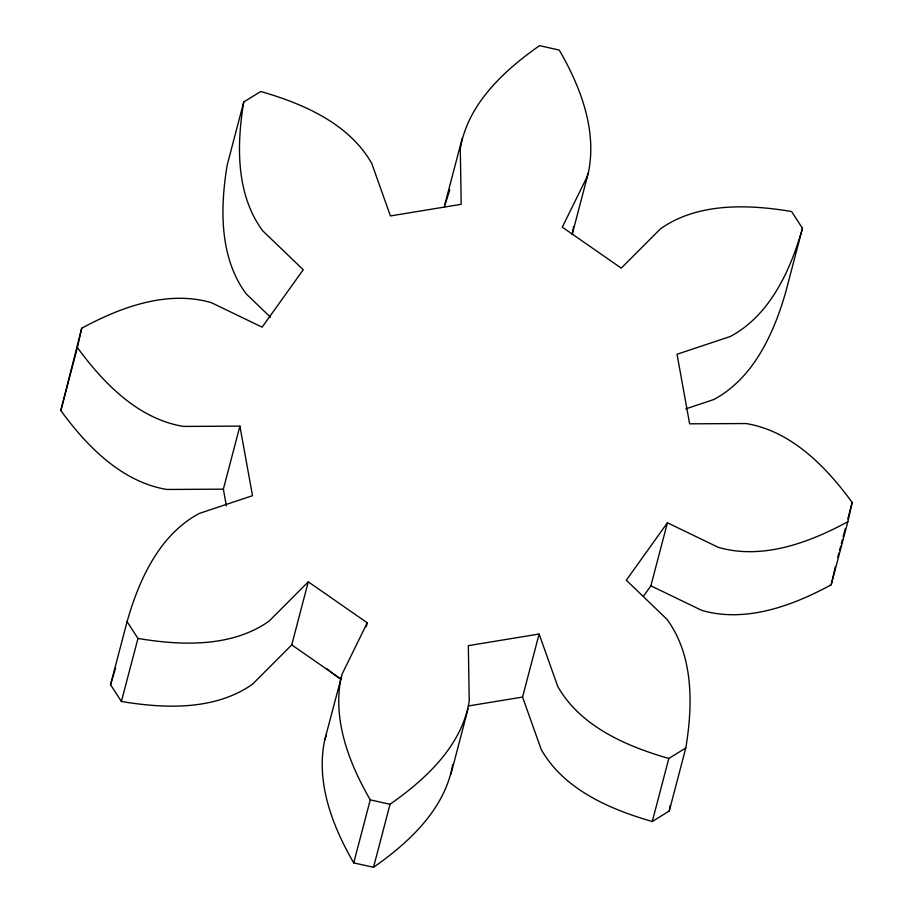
<?xml version="1.0" encoding="UTF-8"?>
<svg xmlns="http://www.w3.org/2000/svg" width="913" height="913" viewBox="0 0 913 913"><rect width="100%" height="100%" fill="white"/><g stroke="black" fill="none" stroke-linecap="round" stroke-linejoin="round"><path stroke-width="1.37" d="M452.677 764.501C445.179 808.986 408.876 842.642 373.52 867.282L353.73 862.899C332.606 826.482 315.738 782.84 324.651 740.203L342.249 673.76L367.254 622.803L308.286 581.832L269.05 621.16C231.525 647.579 181.231 645.674 137.966 638.438L127.078 621.662C138.879 580.063 159.353 534.698 199.296 513.437L252.513 495.702L239.902 426.131L183.524 426.417C138.251 419.056 103.272 383.015 77.377 347.522L81.702 328.246C120.276 307.304 167.307 289.82 211.302 302.648L262.122 327.174L303.242 269.746L262.739 230.829C235.759 194.458 236.627 144.676 243.737 101.982L260.719 91.505C302.956 103.58 349.188 123.529 371.785 163.53L390.433 215.936L461.202 204.307L460.3 148.979C467.433 104.219 504.147 70.392 539.583 45.65L559.27 50.101C580.394 86.518 597.262 130.16 588.349 172.797L572.177 234.458M573.558 226.721L572.417 233.34M669.788 808.016L670.188 805.494M669.583 809.272L669.263 810.995L652.281 821.495C610.044 809.42 563.812 789.471 541.215 749.47L522.567 697.064L539.115 634.021L468.335 645.651L469.236 700.979C462.115 745.693 425.447 779.508 390.056 804.239L373.52 867.282M669.263 810.995L685.8 747.975C692.91 705.281 693.777 655.5 666.798 619.128L626.295 580.212L667.426 522.784L718.234 547.309C762.229 560.137 809.26 542.653 847.835 521.711L852.171 502.435L847.846 518.881M685.8 747.975L668.818 758.452L652.281 821.495M444.346 207.011L449.767 189.778M239.902 426.131L223.365 489.174L166.988 489.459C121.703 482.098 86.735 446.058 60.829 410.565L81.702 328.246M847.835 521.711L831.195 584.811L835.315 566.859M341.188 677.161C332.275 719.786 349.154 763.439 370.267 799.856L353.73 862.899M308.286 581.832L291.749 644.875L252.513 684.202C214.977 710.622 164.671 708.716 121.395 701.469L110.541 684.704L115.54 668.065M588.349 172.797L586.739 177.556L562.294 227.154L621.251 268.125L660.487 228.798C698.011 202.378 748.306 204.284 791.582 211.519L802.459 228.296C790.658 269.894 770.184 315.259 730.24 336.52L677.024 354.255L689.635 423.826L746.012 423.541C791.286 430.902 826.254 466.931 852.149 502.424M60.829 410.565L77.377 347.522M243.737 101.982L227.2 165.025C220.09 207.719 219.223 257.5 246.202 293.872L270.499 317.222M110.541 684.704L127.078 621.662M121.395 701.469L137.966 638.438M444.859 204.501L462.161 138.456M366.17 626.911L367.254 622.803M450.839 774.544L468.141 708.499M643.482 596.166L650.878 585.826L667.426 522.784M802.459 228.296L785.922 291.338C774.121 332.937 753.647 378.302 713.704 399.563L685.766 408.876M837.78 557.261L838.864 553.141M839.583 550.402L840.656 546.294M841.375 543.555L842.459 539.446M843.178 536.696L845.335 528.479M324.651 740.203L326.261 735.444M389.977 804.296L370.267 799.856M831.195 584.811C792.644 605.718 745.647 623.168 701.698 610.352L650.878 585.826M468.449 705.954L522.567 697.064M668.818 758.452C626.592 746.366 580.348 726.428 557.752 686.428L539.115 634.021M291.749 644.875L341.462 679.42M223.365 489.174L226.39 505.87M340.823 679.306A158.04 154.639 14.7 0 1 326.9 668.773"/></g></svg>
